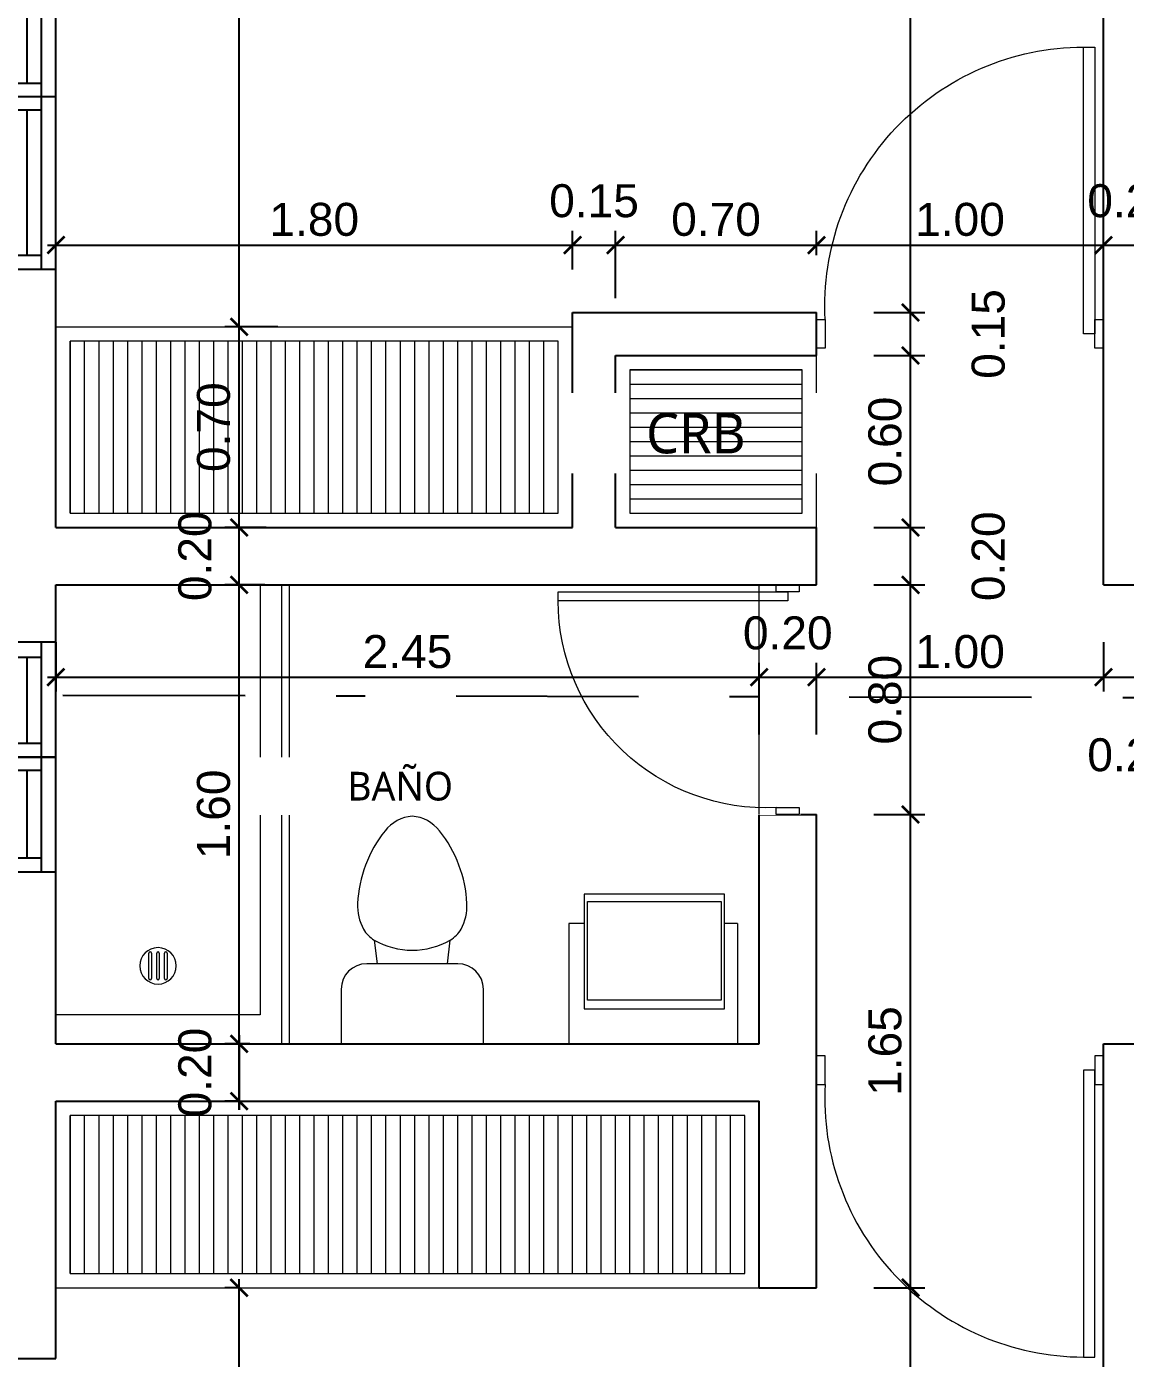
# Model space of a CAD drawing. Header units: feet. Extents: x -417 to 46, y -646 to -218.
# Drawn here: x -105.466 to -101.638, y -286.379 to -281.736 of the extents above; entities that cross this region are included whole.
import ezdxf

# ---------------------------------------------------------------- set-up
doc = ezdxf.new("R2010")
doc.units = ezdxf.units.FT
doc.header["$MEASUREMENT"] = 0
doc.linetypes.add('DASHDOT', pattern=[25.4, 12.7, -6.35, 0, -6.35])
for name, color, linetype, lineweight in [('A-WALL', 4, 'Continuous', 25), ('closet', 8, 'Continuous', 5), ('DIM-COTAS', 1, 'Continuous', 5), ('I-FURN', 2, 'Continuous', 0), ('P-SANR-FIXT', 2, 'Continuous', 9), ('puertas', 8, 'Continuous', 9), ('TXT', 2, 'Continuous', 9)]:
    doc.layers.add(name, color=color, linetype=linetype, lineweight=lineweight)
for name, color, linetype in [('DIM', 10, 'Continuous'), ('GRDUTIY', 5, 'Continuous'), ('PERT-VENT', 2, 'Continuous')]:
    doc.layers.add(name, color=color, linetype=linetype)
doc.styles.add('ads', font='trebuc.ttf', dxfattribs={"height": 0.14})
doc.styles.get("Standard").update_dxf_attribs({"font": 'arial.ttf', "height": 0.115})
doc.dimstyles.new('KEILY', dxfattribs={"dimtxt": 0.115, "dimasz": 0.06, "dimexe": 0.05, "dimexo": 0.2, "dimgap": 0.03, "dimtad": 1, "dimzin": 1, "dimdsep": 46, "dimtxsty": 'Standard', "dimblk": 'ARCHTICK', "dimcen": 2.5, "dimdle": 0.03, "dimclrd": 256, "dimclre": 256, "dimclrt": 7, "dimadec": 0, "dimazin": 0, "dimtfac": 1, "dimtmove": 2, "dimatfit": 3, "dimfxl": 0.2, "dimfxlon": 1, "dimtolj": 1, "dimtzin": 1, "dimarcsym": 0})

# ---------------------------------------------------------------- blocks, each defined once
blk = doc.blocks.new('A$C3D6C2CD6')
at = {"layer": 'P-SANR-FIXT'}
for p, q in [((0, 1.6), (0.7874, 1.6)), ((0, 0.1016), (0, 1.6)), ((0.7112, 1.6), (0.7112, 0.1016)), ((0.7874, 0), (0.7874, 1.6)), ((0.8128, 1.6), (0.8128, 0)), ((0.3239, 0.2274), (0.3239, 0.3166)), ((0.3327, 0.3166), (0.3327, 0.2274)), ((0.3512, 0.2274), (0.3512, 0.3166)), ((0.36, 0.3166), (0.36, 0.2274)), ((0.3785, 0.2274), (0.3785, 0.3166)), ((0.3873, 0.3166), (0.3873, 0.2274)), ((0.7112, 0.1016), (0, 0.1016)), ((0, 0), (0.7874, 0)), ((0.1238, 0), (0.7874, 0)), ((0.8128, 0), (0.7874, 0)), ((0.8128, 0), (0.7874, 0))]:
    blk.add_line(p, q, dxfattribs=at)
for centre, radius, start, end in [((0.3556, 0.272), 0.0635, 90, 270), ((0.3556, 0.272), 0.0635, 90, 270), ((0.3556, 0.272), 0.0635, 270, 90), ((0.3556, 0.272), 0.0635, 270, 90), ((0.3283, 0.3166), 0.00444, 360, 180), ((0.3556, 0.3166), 0.00444, 360, 180), ((0.3829, 0.3166), 0.00444, 360, 180), ((0.3283, 0.2274), 0.00444, 180, 360), ((0.3556, 0.2274), 0.00444, 180, 360), ((0.3829, 0.2274), 0.00444, 180, 360)]:
    blk.add_arc(centre, radius, start, end, dxfattribs=at)
blk = doc.blocks.new('bath_sink_6127 - bath_sink_6127-V2-Nivel 1')
at = {"layer": 'I-FURN'}
for p, q in [((0.2933, 0.2974), (-0.1268, 0.2974)), ((-0.1268, 0.2974), (-0.1268, -0.29)), ((0.2933, 0.2442), (0.2933, 0.2974)), ((0.3949, 0.2442), (-0.0052, 0.2442)), ((-0.0052, 0.2442), (-0.0052, -0.2448)), ((0.0254, -0.2336), (0.0254, 0.233)), ((0.0254, 0.233), (0.3695, 0.233)), ((0.3695, 0.233), (0.3695, -0.2336)), ((0.3949, -0.2448), (0.3949, 0.2442)), ((-0.0052, -0.2448), (0.3949, -0.2448)), ((0.3695, -0.2336), (0.0254, -0.2336)), ((0.2933, -0.29), (0.2933, -0.2448)), ((0.2933, -0.29), (-0.1268, -0.29))]:
    blk.add_line(p, q, dxfattribs=at)
blk = doc.blocks.new('Toilet_-_Tank_-_3D_4840 - 17_ High_ Seat Not Visible-536545-Nivel 1')
at = {"layer": 'P-SANR-FIXT'}
for p, q in [((0.2476, 0.4889), (-0.2476, 0.4889)), ((-0.2476, 0.4889), (-0.2476, 0.2984)), ((0.2476, 0.2984), (0.2476, 0.4889)), ((-0.1587, 0.2096), (-0.1228, 0.2096)), ((-0.1228, 0.2096), (-0.1323, 0.127)), ((-0.1228, 0.2096), (0.1228, 0.2096)), ((0.1323, 0.127), (0.1228, 0.2096)), ((0.1228, 0.2096), (0.1588, 0.2096))]:
    blk.add_line(p, q, dxfattribs=at)
for centre, radius, start, end in [((-0.1587, 0.2984), 0.0889, 180, 270), ((0.1588, 0.2984), 0.0889, 270, 360), ((0.0005, -0.104), 0.2664, 90.1019, 119.8981), ((-0.0005, -0.104), 0.2664, 60.1019, 89.8981), ((-0.0827, 0.0408), 0.0995, 119.8981, 151.0596), ((0.0827, 0.0408), 0.0995, 28.9404, 60.1019), ((-0.0233, 0.0079), 0.1674, 151.0596, 182.709), ((0.0233, 0.0079), 0.1674, 357.291, 28.9404), ((0.2505, 0.0209), 0.4415, 182.709, 218.5058), ((-0.2505, 0.0209), 0.4415, 321.4942, 357.291), ((0.0113, -0.1694), 0.1359, 218.5058, 265.219), ((-0.0113, -0.1694), 0.1359, 274.781, 321.4942)]:
    blk.add_arc(centre, radius, start, end, dxfattribs=at)
blk = doc.blocks.new('A$C4D292AF4')
at = {"layer": 'puertas'}
for points in [[(0.03, 0.05), (0.07, 0.05), (0.07, 1.05), (0.03, 1.05)], [(0, 0), (0.03, 0), (0.03, 0.1), (0, 0.1)], [(0.97, 0), (1, 0), (1, 0.1), (0.97, 0.1)]]:
    blk.add_lwpolyline(points, close=True, dxfattribs=at)
blk.add_arc((0.0677, 0.1465), 0.9035, 357.0481, 89.8556, dxfattribs=at)
blk = doc.blocks.new('A$C72735B25')
at = {"layer": 'PERT-VENT', "extrusion": (-1.27878e-17, -1.31713e-15, -1)}
for p, q in [((0, 0), (0, 1.2032)), ((0.05, 0), (0.05, 1.2032)), ((0.15, 0), (0.15, 1.2032)), ((0.2, 0), (0.2, 1.2032)), ((0.1, 0.6483), (0.1, 1.1494)), ((0.15, 0.6483), (0.05, 0.6483)), ((0.2, 0.6016), (0, 0.6016)), ((0.15, 0.5549), (0.05, 0.5549)), ((0.1, 0.0499), (0.1, 0.5549)), ((0.05, 0.0499), (0.15, 0.0499))]:
    blk.add_line(p, q, dxfattribs=at)
at = {"layer": 'PERT-VENT', "extrusion": (-1.27878e-17, 1.31713e-15, -1)}
blk.add_line((0.05, 1.1533), (0.15, 1.1533), dxfattribs=at)
blk = doc.blocks.new('_ArchTick')
at = {"layer": 'DIM-COTAS', "color": 0, "const_width": 0.15}
blk.add_lwpolyline([(-0.5, -0.5), (0.5, 0.5)], dxfattribs=at)
blk = doc.blocks.new('*D279')
at = {"layer": 'Defpoints', "color": 0, "transparency": 16777216}
for p in [(-103.5643, -282.4972), (-105.3643, -282.7821), (-103.5643, -282.7821)]:
    blk.add_point(p, dxfattribs=at)
at = {"layer": 'DIM', "lineweight": -2, "transparency": 16777216}
for p, q in [((-105.3643, -282.5821), (-105.3643, -282.4472)), ((-103.5643, -282.5821), (-103.5643, -282.4472)), ((-105.3943, -282.4972), (-103.5343, -282.4972))]:
    blk.add_line(p, q, dxfattribs=at)
at = {"layer": 'DIM', "lineweight": -2, "transparency": 16777216, "xscale": 0.06, "yscale": 0.06, "zscale": 0.06, "rotation": 180}
blk.add_blockref('_ArchTick', (-105.3643, -282.4972), dxfattribs=at)
at = {"layer": 'DIM', "lineweight": -2, "transparency": 16777216, "xscale": 0.06, "yscale": 0.06, "zscale": 0.06}
blk.add_blockref('_ArchTick', (-103.5643, -282.4972), dxfattribs=at)
at = {"layer": 'DIM', "color": 7, "transparency": 16777216, "insert": (-104.4643, -282.4084), "char_height": 0.115, "attachment_point": 5}
blk.add_mtext('\\A1;1.80', dxfattribs=at)
blk = doc.blocks.new('*D280')
at = {"layer": 'Defpoints', "color": 0, "transparency": 16777216}
for p in [(-103.4143, -282.4972), (-103.5643, -282.7821), (-103.4143, -282.8821)]:
    blk.add_point(p, dxfattribs=at)
at = {"layer": 'DIM', "lineweight": -2, "transparency": 16777216}
for p, q in [((-103.5643, -282.5821), (-103.5643, -282.4472)), ((-103.4143, -282.6821), (-103.4143, -282.4472)), ((-103.5943, -282.4972), (-103.3843, -282.4972))]:
    blk.add_line(p, q, dxfattribs=at)
at = {"layer": 'DIM', "lineweight": -2, "transparency": 16777216, "xscale": 0.06, "yscale": 0.06, "zscale": 0.06, "rotation": 180}
blk.add_blockref('_ArchTick', (-103.5643, -282.4972), dxfattribs=at)
at = {"layer": 'DIM', "lineweight": -2, "transparency": 16777216, "xscale": 0.06, "yscale": 0.06, "zscale": 0.06}
blk.add_blockref('_ArchTick', (-103.4143, -282.4972), dxfattribs=at)
at = {"layer": 'DIM', "color": 7, "transparency": 16777216, "insert": (-103.4893, -282.3434), "char_height": 0.115, "attachment_point": 5}
blk.add_mtext('\\A1;0.15', dxfattribs=at)
blk = doc.blocks.new('*D281')
at = {"layer": 'Defpoints', "color": 0, "transparency": 16777216}
for p in [(-102.7143, -282.4972), (-102.7143, -282.7321), (-103.4143, -282.8821)]:
    blk.add_point(p, dxfattribs=at)
at = {"layer": 'DIM', "lineweight": -2, "transparency": 16777216}
for p, q in [((-103.4143, -282.6821), (-103.4143, -282.4472)), ((-102.7143, -282.5321), (-102.7143, -282.4472)), ((-103.4443, -282.4972), (-102.6843, -282.4972))]:
    blk.add_line(p, q, dxfattribs=at)
at = {"layer": 'DIM', "lineweight": -2, "transparency": 16777216, "xscale": 0.06, "yscale": 0.06, "zscale": 0.06, "rotation": 180}
blk.add_blockref('_ArchTick', (-103.4143, -282.4972), dxfattribs=at)
at = {"layer": 'DIM', "lineweight": -2, "transparency": 16777216, "xscale": 0.06, "yscale": 0.06, "zscale": 0.06}
blk.add_blockref('_ArchTick', (-102.7143, -282.4972), dxfattribs=at)
at = {"layer": 'DIM', "color": 7, "transparency": 16777216, "insert": (-103.0643, -282.4084), "char_height": 0.115, "attachment_point": 5}
blk.add_mtext('\\A1;0.70', dxfattribs=at)
blk = doc.blocks.new('*D282')
at = {"layer": 'Defpoints', "color": 0, "transparency": 16777216}
for p in [(-101.7143, -282.4972), (-101.7143, -282.6492), (-102.7143, -282.7321)]:
    blk.add_point(p, dxfattribs=at)
at = {"layer": 'DIM', "lineweight": -2, "transparency": 16777216}
for p, q in [((-102.7143, -282.5321), (-102.7143, -282.4472)), ((-101.7143, -282.4972), (-101.7143, -282.4472)), ((-102.7443, -282.4972), (-101.6843, -282.4972))]:
    blk.add_line(p, q, dxfattribs=at)
at = {"layer": 'DIM', "lineweight": -2, "transparency": 16777216, "xscale": 0.06, "yscale": 0.06, "zscale": 0.06, "rotation": 180}
blk.add_blockref('_ArchTick', (-102.7143, -282.4972), dxfattribs=at)
at = {"layer": 'DIM', "lineweight": -2, "transparency": 16777216, "xscale": 0.06, "yscale": 0.06, "zscale": 0.06}
blk.add_blockref('_ArchTick', (-101.7143, -282.4972), dxfattribs=at)
at = {"layer": 'DIM', "color": 7, "transparency": 16777216, "insert": (-102.2143, -282.4084), "char_height": 0.115, "attachment_point": 5}
blk.add_mtext('\\A1;1.00', dxfattribs=at)
blk = doc.blocks.new('*D283')
at = {"layer": 'Defpoints', "color": 0, "transparency": 16777216}
for p in [(-101.5143, -282.4972), (-101.7143, -282.6492), (-101.5143, -282.6492)]:
    blk.add_point(p, dxfattribs=at)
at = {"layer": 'DIM', "lineweight": -2, "transparency": 16777216}
for p, q in [((-101.7143, -282.4972), (-101.7143, -282.4472)), ((-101.5143, -282.4972), (-101.5143, -282.4472)), ((-101.7443, -282.4972), (-101.4843, -282.4972))]:
    blk.add_line(p, q, dxfattribs=at)
at = {"layer": 'DIM', "lineweight": -2, "transparency": 16777216, "xscale": 0.06, "yscale": 0.06, "zscale": 0.06, "rotation": 180}
blk.add_blockref('_ArchTick', (-101.7143, -282.4972), dxfattribs=at)
at = {"layer": 'DIM', "lineweight": -2, "transparency": 16777216, "xscale": 0.06, "yscale": 0.06, "zscale": 0.06}
blk.add_blockref('_ArchTick', (-101.5143, -282.4972), dxfattribs=at)
at = {"layer": 'DIM', "color": 7, "transparency": 16777216, "insert": (-101.6143, -282.3434), "char_height": 0.115, "attachment_point": 5}
blk.add_mtext('\\A1;0.20', dxfattribs=at)
blk = doc.blocks.new('*D314')
at = {"layer": 'Defpoints', "color": 0, "transparency": 16777216}
for p in [(-105.3643, -283.6821), (-102.9143, -284.0038), (-102.9143, -284.4821)]:
    blk.add_point(p, dxfattribs=at)
at = {"layer": 'DIM', "lineweight": -2, "transparency": 16777216}
for p, q in [((-105.3643, -283.8821), (-105.3643, -284.0538)), ((-102.9143, -284.2038), (-102.9143, -283.9538)), ((-105.3943, -284.0038), (-102.8843, -284.0038))]:
    blk.add_line(p, q, dxfattribs=at)
at = {"layer": 'DIM', "lineweight": -2, "transparency": 16777216, "xscale": 0.06, "yscale": 0.06, "zscale": 0.06, "rotation": 180}
blk.add_blockref('_ArchTick', (-105.3643, -284.0038), dxfattribs=at)
at = {"layer": 'DIM', "lineweight": -2, "transparency": 16777216, "xscale": 0.06, "yscale": 0.06, "zscale": 0.06}
blk.add_blockref('_ArchTick', (-102.9143, -284.0038), dxfattribs=at)
at = {"layer": 'DIM', "color": 7, "transparency": 16777216, "insert": (-104.1393, -283.9151), "char_height": 0.115, "attachment_point": 5}
blk.add_mtext('\\A1;2.45', dxfattribs=at)
blk = doc.blocks.new('*D315')
at = {"layer": 'Defpoints', "color": 0, "transparency": 16777216}
for p in [(-102.7143, -284.0038), (-102.9143, -284.4821), (-102.7143, -284.5906)]:
    blk.add_point(p, dxfattribs=at)
at = {"layer": 'DIM', "lineweight": -2, "transparency": 16777216}
for p, q in [((-102.9143, -284.2038), (-102.9143, -283.9538)), ((-102.7143, -284.2038), (-102.7143, -283.9538)), ((-102.9443, -284.0038), (-102.6843, -284.0038))]:
    blk.add_line(p, q, dxfattribs=at)
at = {"layer": 'DIM', "lineweight": -2, "transparency": 16777216, "xscale": 0.06, "yscale": 0.06, "zscale": 0.06, "rotation": 180}
blk.add_blockref('_ArchTick', (-102.9143, -284.0038), dxfattribs=at)
at = {"layer": 'DIM', "lineweight": -2, "transparency": 16777216, "xscale": 0.06, "yscale": 0.06, "zscale": 0.06}
blk.add_blockref('_ArchTick', (-102.7143, -284.0038), dxfattribs=at)
at = {"layer": 'DIM', "color": 7, "transparency": 16777216, "insert": (-102.8143, -283.8501), "char_height": 0.115, "attachment_point": 5}
blk.add_mtext('\\A1;0.20', dxfattribs=at)
blk = doc.blocks.new('*D316')
at = {"layer": 'Defpoints', "color": 0, "transparency": 16777216}
for p in [(-101.7143, -283.6821), (-101.7143, -284.0038), (-102.7143, -284.5906)]:
    blk.add_point(p, dxfattribs=at)
at = {"layer": 'DIM', "lineweight": -2, "transparency": 16777216}
for p, q in [((-101.7143, -283.8821), (-101.7143, -284.0538)), ((-102.7143, -284.2038), (-102.7143, -283.9538)), ((-102.7443, -284.0038), (-101.6843, -284.0038))]:
    blk.add_line(p, q, dxfattribs=at)
at = {"layer": 'DIM', "lineweight": -2, "transparency": 16777216, "xscale": 0.06, "yscale": 0.06, "zscale": 0.06, "rotation": 180}
blk.add_blockref('_ArchTick', (-102.7143, -284.0038), dxfattribs=at)
at = {"layer": 'DIM', "lineweight": -2, "transparency": 16777216, "xscale": 0.06, "yscale": 0.06, "zscale": 0.06}
blk.add_blockref('_ArchTick', (-101.7143, -284.0038), dxfattribs=at)
at = {"layer": 'DIM', "color": 7, "transparency": 16777216, "insert": (-102.2143, -283.9151), "char_height": 0.115, "attachment_point": 5}
blk.add_mtext('\\A1;1.00', dxfattribs=at)
blk = doc.blocks.new('*D317')
at = {"layer": 'Defpoints', "color": 0, "transparency": 16777216}
for p in [(-101.7143, -283.6821), (-101.5143, -283.6821), (-101.5143, -284.0038)]:
    blk.add_point(p, dxfattribs=at)
at = {"layer": 'DIM', "lineweight": -2, "transparency": 16777216}
for p, q in [((-101.7143, -283.8821), (-101.7143, -284.0538)), ((-101.5143, -283.8821), (-101.5143, -284.0538)), ((-101.7443, -284.0038), (-101.4843, -284.0038))]:
    blk.add_line(p, q, dxfattribs=at)
at = {"layer": 'DIM', "lineweight": -2, "transparency": 16777216, "xscale": 0.06, "yscale": 0.06, "zscale": 0.06, "rotation": 180}
blk.add_blockref('_ArchTick', (-101.7143, -284.0038), dxfattribs=at)
at = {"layer": 'DIM', "lineweight": -2, "transparency": 16777216, "xscale": 0.06, "yscale": 0.06, "zscale": 0.06}
blk.add_blockref('_ArchTick', (-101.5143, -284.0038), dxfattribs=at)
at = {"layer": 'DIM', "color": 7, "transparency": 16777216, "insert": (-101.6143, -284.275), "char_height": 0.115, "attachment_point": 5}
blk.add_mtext('\\A1;0.20', dxfattribs=at)
blk = doc.blocks.new('*D369')
at = {"layer": 'Defpoints', "color": 0, "transparency": 16777216}
for p in [(-104.726, -286.1321), (-104.5875, -286.1321), (-104.5875, -290.2821)]:
    blk.add_point(p, dxfattribs=at)
at = {"layer": 'DIM', "lineweight": -2, "transparency": 16777216}
for p, q in [((-104.726, -286.1321), (-104.776, -286.1321)), ((-104.726, -290.3121), (-104.726, -286.1021)), ((-104.726, -290.2821), (-104.776, -290.2821))]:
    blk.add_line(p, q, dxfattribs=at)
at = {"layer": 'DIM', "lineweight": -2, "transparency": 16777216, "xscale": 0.06, "yscale": 0.06, "zscale": 0.06}
for p, rotation in [((-104.726, -286.1321), 90), ((-104.726, -290.2821), 270)]:
    blk.add_blockref('_ArchTick', p, dxfattribs=dict(at, rotation=rotation))
at = {"layer": 'DIM', "color": 7, "transparency": 16777216, "insert": (-104.8147, -288.2071), "char_height": 0.115, "attachment_point": 5, "rotation": 90}
blk.add_mtext('\\A1;4.15', dxfattribs=at)
blk = doc.blocks.new('*D370')
at = {"layer": 'Defpoints', "color": 0, "transparency": 16777216}
for p in [(-104.5875, -285.2821), (-104.726, -285.4821), (-104.5909, -285.4821)]:
    blk.add_point(p, dxfattribs=at)
at = {"layer": 'DIM', "lineweight": -2, "transparency": 16777216}
for p, q in [((-104.726, -285.2821), (-104.776, -285.2821)), ((-104.726, -285.2521), (-104.726, -285.5121)), ((-104.726, -285.4821), (-104.776, -285.4821))]:
    blk.add_line(p, q, dxfattribs=at)
at = {"layer": 'DIM', "lineweight": -2, "transparency": 16777216, "xscale": 0.06, "yscale": 0.06, "zscale": 0.06}
for p, rotation in [((-104.726, -285.2821), 90), ((-104.726, -285.4821), 270)]:
    blk.add_blockref('_ArchTick', p, dxfattribs=dict(at, rotation=rotation))
at = {"layer": 'DIM', "color": 7, "transparency": 16777216, "insert": (-104.8797, -285.3821), "char_height": 0.115, "attachment_point": 5, "rotation": 90}
blk.add_mtext('\\A1;0.20', dxfattribs=at)
blk = doc.blocks.new('*D371')
at = {"layer": 'Defpoints', "color": 0, "transparency": 16777216}
for p in [(-104.726, -285.2821), (-104.4891, -285.2821), (-104.5909, -285.4821)]:
    blk.add_point(p, dxfattribs=at)
at = {"layer": 'DIM', "lineweight": -2, "transparency": 16777216}
for p, q in [((-104.6891, -285.2821), (-104.776, -285.2821)), ((-104.726, -285.5121), (-104.726, -285.2521)), ((-104.726, -285.4821), (-104.776, -285.4821))]:
    blk.add_line(p, q, dxfattribs=at)
at = {"layer": 'DIM', "lineweight": -2, "transparency": 16777216, "xscale": 0.06, "yscale": 0.06, "zscale": 0.06}
for p, rotation in [((-104.726, -285.2821), 90), ((-104.726, -285.4821), 270)]:
    blk.add_blockref('_ArchTick', p, dxfattribs=dict(at, rotation=rotation))
at = {"layer": 'DIM', "color": 7, "transparency": 16777216, "insert": (-104.8797, -285.3821), "char_height": 0.115, "attachment_point": 5, "rotation": 90}
blk.add_mtext('\\A1;0.20', dxfattribs=at)
blk = doc.blocks.new('*D372')
at = {"layer": 'Defpoints', "color": 0, "transparency": 16777216}
for p in [(-104.726, -283.6821), (-104.4361, -283.6821), (-104.4891, -285.2821)]:
    blk.add_point(p, dxfattribs=at)
at = {"layer": 'DIM', "lineweight": -2, "transparency": 16777216}
for p, q in [((-104.726, -285.3121), (-104.726, -283.6521)), ((-104.6361, -283.6821), (-104.776, -283.6821)), ((-104.6891, -285.2821), (-104.776, -285.2821))]:
    blk.add_line(p, q, dxfattribs=at)
at = {"layer": 'DIM', "lineweight": -2, "transparency": 16777216, "xscale": 0.06, "yscale": 0.06, "zscale": 0.06}
for p, rotation in [((-104.726, -283.6821), 90), ((-104.726, -285.2821), 270)]:
    blk.add_blockref('_ArchTick', p, dxfattribs=dict(at, rotation=rotation))
at = {"layer": 'DIM', "color": 7, "transparency": 16777216, "insert": (-104.8147, -284.4821), "char_height": 0.115, "attachment_point": 5, "rotation": 90}
blk.add_mtext('\\A1;1.60', dxfattribs=at)
blk = doc.blocks.new('*D373')
at = {"layer": 'Defpoints', "color": 0, "transparency": 16777216}
for p in [(-104.726, -283.4821), (-104.432, -283.4821), (-104.4361, -283.6821)]:
    blk.add_point(p, dxfattribs=at)
at = {"layer": 'DIM', "lineweight": -2, "transparency": 16777216}
for p, q in [((-104.632, -283.4821), (-104.776, -283.4821)), ((-104.726, -283.7121), (-104.726, -283.4521)), ((-104.6361, -283.6821), (-104.776, -283.6821))]:
    blk.add_line(p, q, dxfattribs=at)
at = {"layer": 'DIM', "lineweight": -2, "transparency": 16777216, "xscale": 0.06, "yscale": 0.06, "zscale": 0.06}
for p, rotation in [((-104.726, -283.4821), 90), ((-104.726, -283.6821), 270)]:
    blk.add_blockref('_ArchTick', p, dxfattribs=dict(at, rotation=rotation))
at = {"layer": 'DIM', "color": 7, "transparency": 16777216, "insert": (-104.8797, -283.5821), "char_height": 0.115, "attachment_point": 5, "rotation": 90}
blk.add_mtext('\\A1;0.20', dxfattribs=at)
blk = doc.blocks.new('*D374')
at = {"layer": 'Defpoints', "color": 0, "transparency": 16777216}
for p in [(-104.726, -282.7821), (-104.3913, -282.7821), (-104.432, -283.4821)]:
    blk.add_point(p, dxfattribs=at)
at = {"layer": 'DIM', "lineweight": -2, "transparency": 16777216}
for p, q in [((-104.5913, -282.7821), (-104.776, -282.7821)), ((-104.726, -283.5121), (-104.726, -282.7521)), ((-104.632, -283.4821), (-104.776, -283.4821))]:
    blk.add_line(p, q, dxfattribs=at)
at = {"layer": 'DIM', "lineweight": -2, "transparency": 16777216, "xscale": 0.06, "yscale": 0.06, "zscale": 0.06}
for p, rotation in [((-104.726, -282.7821), 90), ((-104.726, -283.4821), 270)]:
    blk.add_blockref('_ArchTick', p, dxfattribs=dict(at, rotation=rotation))
at = {"layer": 'DIM', "color": 7, "transparency": 16777216, "insert": (-104.8147, -283.1321), "char_height": 0.115, "attachment_point": 5, "rotation": 90}
blk.add_mtext('\\A1;0.70', dxfattribs=at)
blk = doc.blocks.new('*D375')
at = {"layer": 'Defpoints', "color": 0, "transparency": 16777216}
for p in [(-104.726, -279.5321), (-104.2409, -279.5321), (-104.3913, -282.7821)]:
    blk.add_point(p, dxfattribs=at)
at = {"layer": 'DIM', "lineweight": -2, "transparency": 16777216}
for p, q in [((-104.526, -279.5321), (-104.776, -279.5321)), ((-104.726, -282.8121), (-104.726, -279.5021)), ((-104.5913, -282.7821), (-104.776, -282.7821))]:
    blk.add_line(p, q, dxfattribs=at)
at = {"layer": 'DIM', "lineweight": -2, "transparency": 16777216, "xscale": 0.06, "yscale": 0.06, "zscale": 0.06}
for p, rotation in [((-104.726, -279.5321), 90), ((-104.726, -282.7821), 270)]:
    blk.add_blockref('_ArchTick', p, dxfattribs=dict(at, rotation=rotation))
at = {"layer": 'DIM', "color": 7, "transparency": 16777216, "insert": (-104.8147, -281.1571), "char_height": 0.115, "attachment_point": 5, "rotation": 90}
blk.add_mtext('\\A1;3.25', dxfattribs=at)
blk = doc.blocks.new('*D377')
at = {"layer": 'Defpoints', "color": 0, "transparency": 16777216}
for p in [(-102.7143, -286.1321), (-102.3866, -286.1321), (-102.7159, -290.2821)]:
    blk.add_point(p, dxfattribs=at)
at = {"layer": 'DIM', "lineweight": -2, "transparency": 16777216}
for p, q in [((-102.5143, -286.1321), (-102.3366, -286.1321)), ((-102.3866, -290.3121), (-102.3866, -286.1021)), ((-102.5159, -290.2821), (-102.3366, -290.2821))]:
    blk.add_line(p, q, dxfattribs=at)
at = {"layer": 'DIM', "lineweight": -2, "transparency": 16777216, "xscale": 0.06, "yscale": 0.06, "zscale": 0.06}
for p, rotation in [((-102.3866, -286.1321), 90), ((-102.3866, -290.2821), 270)]:
    blk.add_blockref('_ArchTick', p, dxfattribs=dict(at, rotation=rotation))
at = {"layer": 'DIM', "color": 7, "transparency": 16777216, "insert": (-102.4753, -288.2071), "char_height": 0.115, "attachment_point": 5, "rotation": 90}
blk.add_mtext('\\A1;4.15', dxfattribs=at)
blk = doc.blocks.new('*D378')
at = {"layer": 'Defpoints', "color": 0, "transparency": 16777216}
for p in [(-102.7143, -284.4821), (-102.3866, -284.4821), (-102.7143, -286.1321)]:
    blk.add_point(p, dxfattribs=at)
at = {"layer": 'DIM', "lineweight": -2, "transparency": 16777216}
for p, q in [((-102.3866, -286.1621), (-102.3866, -284.4521)), ((-102.5143, -284.4821), (-102.3366, -284.4821)), ((-102.5143, -286.1321), (-102.3366, -286.1321))]:
    blk.add_line(p, q, dxfattribs=at)
at = {"layer": 'DIM', "lineweight": -2, "transparency": 16777216, "xscale": 0.06, "yscale": 0.06, "zscale": 0.06}
for p, rotation in [((-102.3866, -284.4821), 90), ((-102.3866, -286.1321), 270)]:
    blk.add_blockref('_ArchTick', p, dxfattribs=dict(at, rotation=rotation))
at = {"layer": 'DIM', "color": 7, "transparency": 16777216, "insert": (-102.4753, -285.3071), "char_height": 0.115, "attachment_point": 5, "rotation": 90}
blk.add_mtext('\\A1;1.65', dxfattribs=at)
blk = doc.blocks.new('*D379')
at = {"layer": 'Defpoints', "color": 0, "transparency": 16777216}
for p in [(-102.7143, -283.6821), (-102.3866, -283.6821), (-102.7143, -284.4821)]:
    blk.add_point(p, dxfattribs=at)
at = {"layer": 'DIM', "lineweight": -2, "transparency": 16777216}
for p, q in [((-102.3866, -284.5121), (-102.3866, -283.6521)), ((-102.5143, -283.6821), (-102.3366, -283.6821)), ((-102.5143, -284.4821), (-102.3366, -284.4821))]:
    blk.add_line(p, q, dxfattribs=at)
at = {"layer": 'DIM', "lineweight": -2, "transparency": 16777216, "xscale": 0.06, "yscale": 0.06, "zscale": 0.06}
for p, rotation in [((-102.3866, -283.6821), 90), ((-102.3866, -284.4821), 270)]:
    blk.add_blockref('_ArchTick', p, dxfattribs=dict(at, rotation=rotation))
at = {"layer": 'DIM', "color": 7, "transparency": 16777216, "insert": (-102.4753, -284.0821), "char_height": 0.115, "attachment_point": 5, "rotation": 90}
blk.add_mtext('\\A1;0.80', dxfattribs=at)
blk = doc.blocks.new('*D380')
at = {"layer": 'Defpoints', "color": 0, "transparency": 16777216}
for p in [(-102.7143, -283.4821), (-102.3866, -283.4821), (-102.7143, -283.6821)]:
    blk.add_point(p, dxfattribs=at)
at = {"layer": 'DIM', "lineweight": -2, "transparency": 16777216}
for p, q in [((-102.5143, -283.4821), (-102.3366, -283.4821)), ((-102.3866, -283.7121), (-102.3866, -283.4521)), ((-102.5143, -283.6821), (-102.3366, -283.6821))]:
    blk.add_line(p, q, dxfattribs=at)
at = {"layer": 'DIM', "lineweight": -2, "transparency": 16777216, "xscale": 0.06, "yscale": 0.06, "zscale": 0.06}
for p, rotation in [((-102.3866, -283.4821), 90), ((-102.3866, -283.6821), 270)]:
    blk.add_blockref('_ArchTick', p, dxfattribs=dict(at, rotation=rotation))
at = {"layer": 'DIM', "color": 7, "transparency": 16777216, "insert": (-102.1154, -283.5821), "char_height": 0.115, "attachment_point": 5, "rotation": 90}
blk.add_mtext('\\A1;0.20', dxfattribs=at)
blk = doc.blocks.new('*D381')
at = {"layer": 'Defpoints', "color": 0, "transparency": 16777216}
for p in [(-102.7143, -282.7321), (-102.3866, -282.7321), (-102.7143, -282.8821)]:
    blk.add_point(p, dxfattribs=at)
at = {"layer": 'DIM', "lineweight": -2, "transparency": 16777216}
for p, q in [((-102.5143, -282.7321), (-102.3366, -282.7321)), ((-102.3866, -282.9121), (-102.3866, -282.7021)), ((-102.5143, -282.8821), (-102.3366, -282.8821))]:
    blk.add_line(p, q, dxfattribs=at)
at = {"layer": 'DIM', "lineweight": -2, "transparency": 16777216, "xscale": 0.06, "yscale": 0.06, "zscale": 0.06}
for p, rotation in [((-102.3866, -282.7321), 90), ((-102.3866, -282.8821), 270)]:
    blk.add_blockref('_ArchTick', p, dxfattribs=dict(at, rotation=rotation))
at = {"layer": 'DIM', "color": 7, "transparency": 16777216, "insert": (-102.1154, -282.8071), "char_height": 0.115, "attachment_point": 5, "rotation": 90}
blk.add_mtext('\\A1;0.15', dxfattribs=at)
blk = doc.blocks.new('*D382')
at = {"layer": 'Defpoints', "color": 0, "transparency": 16777216}
for p in [(-102.3866, -279.5321), (-101.9143, -279.5321), (-102.7143, -282.7321)]:
    blk.add_point(p, dxfattribs=at)
at = {"layer": 'DIM', "lineweight": -2, "transparency": 16777216}
for p, q in [((-102.1866, -279.5321), (-102.4366, -279.5321)), ((-102.3866, -282.7621), (-102.3866, -279.5021)), ((-102.5143, -282.7321), (-102.3366, -282.7321))]:
    blk.add_line(p, q, dxfattribs=at)
at = {"layer": 'DIM', "lineweight": -2, "transparency": 16777216, "xscale": 0.06, "yscale": 0.06, "zscale": 0.06}
for p, rotation in [((-102.3866, -279.5321), 90), ((-102.3866, -282.7321), 270)]:
    blk.add_blockref('_ArchTick', p, dxfattribs=dict(at, rotation=rotation))
at = {"layer": 'DIM', "color": 7, "transparency": 16777216, "insert": (-102.4753, -281.1321), "char_height": 0.115, "attachment_point": 5, "rotation": 90}
blk.add_mtext('\\A1;3.20', dxfattribs=at)
blk = doc.blocks.new('*D383')
at = {"layer": 'Defpoints', "color": 0, "transparency": 16777216}
for p in [(-102.7143, -282.8821), (-102.3866, -282.8821), (-102.7143, -283.4821)]:
    blk.add_point(p, dxfattribs=at)
at = {"layer": 'DIM', "lineweight": -2, "transparency": 16777216}
for p, q in [((-102.5143, -282.8821), (-102.3366, -282.8821)), ((-102.3866, -283.5121), (-102.3866, -282.8521)), ((-102.5143, -283.4821), (-102.3366, -283.4821))]:
    blk.add_line(p, q, dxfattribs=at)
at = {"layer": 'DIM', "lineweight": -2, "transparency": 16777216, "xscale": 0.06, "yscale": 0.06, "zscale": 0.06}
for p, rotation in [((-102.3866, -282.8821), 90), ((-102.3866, -283.4821), 270)]:
    blk.add_blockref('_ArchTick', p, dxfattribs=dict(at, rotation=rotation))
at = {"layer": 'DIM', "color": 7, "transparency": 16777216, "insert": (-102.4753, -283.1821), "char_height": 0.115, "attachment_point": 5, "rotation": 90}
blk.add_mtext('\\A1;0.60', dxfattribs=at)
blk = doc.blocks.new('A$C559373E3')
at = {"layer": 'PERT-VENT', "extrusion": (-1.27878e-17, -1.31713e-15, -1)}
for p, q in [((0, 0), (0, 0.8)), ((0.05, 0), (0.05, 0.8)), ((0.15, 0), (0.15, 0.8)), ((0.2, 0), (0.2, 0.8)), ((0.1, 0.4483), (0.1, 0.7462)), ((0.15, 0.4483), (0.05, 0.4483)), ((0.2, 0.4016), (0, 0.4016)), ((0.15, 0.3549), (0.05, 0.3549)), ((0.1, 0.0499), (0.1, 0.3549)), ((0.05, 0.0499), (0.15, 0.0499))]:
    blk.add_line(p, q, dxfattribs=at)
at = {"layer": 'PERT-VENT', "extrusion": (-1.27878e-17, 1.31713e-15, -1)}
blk.add_line((0.05, 0.7501), (0.15, 0.7501), dxfattribs=at)

msp = doc.modelspace()

# ---------------------------------------------------------------- hatches: boundary and pattern name
at = {"layer": 'closet'}
h = msp.add_hatch(dxfattribs=at)
h.set_pattern_fill('ANSI31', color=256, scale=0.4, angle=45, style=0)
h.set_pattern_definition([(90, (-105.31431, -286.082076), (-0.05, 7e-18), [])])
h.paths.add_polyline_path([(-105.3143, -286.0821), (-102.9643, -286.0821), (-102.9643, -285.5321), (-105.3143, -285.5321)])

# ---------------------------------------------------------------- linework, layer by layer
at = {"layer": 'A-WALL'}
for p, q in [((-101.7143, -283.6821), (-101.7143, -279.5321)), ((-105.3643, -283.4821), (-105.3643, -282.5821)), ((-103.5643, -283.4821), (-103.5643, -282.7321)), ((-103.5643, -282.7321), (-102.7143, -282.7321)), ((-102.7143, -282.8821), (-102.7143, -282.7321)), ((-103.4143, -283.4821), (-103.4143, -282.8821)), ((-103.4143, -282.8821), (-102.7143, -282.8821)), ((-105.3643, -283.4821), (-103.5643, -283.4821)), ((-103.4143, -283.4821), (-102.7143, -283.4821)), ((-102.7143, -283.6821), (-102.7143, -283.4821)), ((-105.3643, -283.8805), (-105.3643, -283.6821)), ((-105.3643, -283.6821), (-102.7143, -283.6821)), ((-101.7143, -283.6821), (-101.5143, -283.6821)), ((-102.9143, -285.2821), (-102.9143, -284.4821)), ((-102.9143, -284.4821), (-102.7143, -284.4821)), ((-102.7143, -286.1321), (-102.7143, -284.4821)), ((-105.3643, -285.2821), (-105.3643, -284.6837)), ((-105.3643, -285.2821), (-102.9143, -285.2821)), ((-101.7143, -290.2821), (-101.7143, -285.2821)), ((-101.7143, -285.2821), (-101.5143, -285.2821)), ((-105.3643, -286.3785), (-105.3643, -285.4821)), ((-105.3643, -285.4821), (-102.9143, -285.4821)), ((-102.9143, -286.1321), (-102.9143, -285.4821)), ((-102.9143, -286.1321), (-102.7143, -286.1321))]:
    msp.add_line(p, q, dxfattribs=at)
at = {"layer": 'A-WALL', "extrusion": (-1.27878e-17, -1.31713e-15, -1)}
for p, q in [((-105.3643, -282.5821), (-105.5643, -282.5821)), ((-105.5643, -283.8805), (-105.3643, -283.8805)), ((-105.3643, -284.6837), (-105.5643, -284.6837)), ((-105.7643, -286.3785), (-105.3643, -286.3785))]:
    msp.add_line(p, q, dxfattribs=at)
at = {"layer": 'closet'}
for p, q in [((-105.3643, -282.7821), (-103.5643, -282.7821)), ((-102.7143, -283.4821), (-102.7143, -282.8821)), ((-105.3643, -286.1321), (-102.9143, -286.1321))]:
    msp.add_line(p, q, dxfattribs=at)
msp.add_lwpolyline([(-105.3143, -286.0821), (-102.9643, -286.0821), (-102.9643, -285.5321), (-105.3143, -285.5321)], close=True, dxfattribs=at)
at = {"layer": 'GRDUTIY', "color": 8, "linetype": 'DASHDOT', "ltscale": 0.05}
msp.add_line((-108.0799, -284.0606), (-85.7755, -284.1076), dxfattribs=at)

# ---------------------------------------------------------------- block references
for name, p in [('A$C72735B25', (-105.5643, -282.5821)), ('A$C3D6C2CD6', (-105.3643, -285.2821))]:
    msp.add_blockref(name, p)
at = {"layer": 'I-FURN', "rotation": 90}
msp.add_blockref('bath_sink_6127 - bath_sink_6127-V2-Nivel 1', (-103.2797, -285.1553), dxfattribs=at)
at = {"layer": 'puertas', "extrusion": (-6.28888e-16, -1.94037e-15, -1), "xscale": 1.000288939019299, "yscale": 1.000288939019299, "zscale": 1.000288939019299}
msp.add_blockref('A$C4D292AF4', (101.714, -282.8571), dxfattribs=at)
at = {"layer": 'puertas', "extrusion": (-6.28888e-16, 1.94037e-15, -1), "xscale": -1.000288939019299, "yscale": 1.000288939019299, "zscale": 1.000288939019297, "rotation": 180}
msp.add_blockref('A$C4D292AF4', (101.7143, -285.3237), dxfattribs=at)

# ---------------------------------------------------------------- dimensions: what is measured, and where the dimension line sits
at = {"layer": 'DIM'}
for base, p1, p2, picture, middle in [((-104.726, -279.5321), (-104.3913, -282.7821), (-104.2409, -279.5321), '*D375', (-104.8147, -281.1571)), ((-102.3866, -279.5321), (-102.7143, -282.7321), (-101.9143, -279.5321), '*D382', (-102.4753, -281.1321)), ((-102.3866, -282.7321), (-102.7143, -282.8821), (-102.7143, -282.7321), '*D381', (-102.1154, -282.8071)), ((-104.726, -283.4821), (-104.4361, -283.6821), (-104.432, -283.4821), '*D373', (-104.8797, -283.5821)), ((-102.3866, -283.4821), (-102.7143, -283.6821), (-102.7143, -283.4821), '*D380', (-102.1154, -283.5821)), ((-102.3866, -283.6821), (-102.7143, -284.4821), (-102.7143, -283.6821), '*D379', (-102.4753, -284.0821)), ((-102.3866, -284.4821), (-102.7143, -286.1321), (-102.7143, -284.4821), '*D378', (-102.4753, -285.3071)), ((-104.726, -285.4821), (-104.5875, -285.2821), (-104.5909, -285.4821), '*D370', (-104.8797, -285.3821)), ((-104.726, -285.2821), (-104.5909, -285.4821), (-104.4891, -285.2821), '*D371', (-104.8797, -285.3821)), ((-104.726, -286.1321), (-104.5875, -290.2821), (-104.5875, -286.1321), '*D369', (-104.8147, -288.2071)), ((-102.3866, -286.1321), (-102.7159, -290.2821), (-102.7143, -286.1321), '*D377', (-102.4753, -288.2071))]:
    dim = msp.add_linear_dim(base=base, p1=p1, p2=p2, angle=90, dimstyle='KEILY', dxfattribs=at)
    dim.commit()
    dim.dimension.update_dxf_attribs({"geometry": picture, "text_midpoint": middle})
for base, p1, p2, picture, middle in [((-103.4143, -282.4972), (-103.5643, -282.7821), (-103.4143, -282.8821), '*D280', (-103.4893, -282.3434)), ((-101.5143, -282.4972), (-101.7143, -282.6492), (-101.5143, -282.6492), '*D283', (-101.6143, -282.3434)), ((-103.5643, -282.4972), (-105.3643, -282.7821), (-103.5643, -282.7821), '*D279', (-104.4643, -282.4084)), ((-102.7143, -282.4972), (-103.4143, -282.8821), (-102.7143, -282.7321), '*D281', (-103.0643, -282.4084)), ((-101.7143, -282.4972), (-102.7143, -282.7321), (-101.7143, -282.6492), '*D282', (-102.2143, -282.4084)), ((-101.7143, -284.0038), (-102.7143, -284.5906), (-101.7143, -283.6821), '*D316', (-102.2143, -283.9151)), ((-101.5143, -284.0038), (-101.7143, -283.6821), (-101.5143, -283.6821), '*D317', (-101.6143, -284.275))]:
    dim = msp.add_linear_dim(base=base, p1=p1, p2=p2, dimstyle='KEILY', dxfattribs=at)
    dim.commit()
    dim.dimension.update_dxf_attribs({"geometry": picture, "text_midpoint": middle})

# ---------------------------------------------------------------- next in the draw order: texts
at = {"layer": 'TXT', "width": 2.688, "attachment_point": 2, "style": 'ads', "bg_fill": 2}
for s, insert, char_height in [('CRB', (-103.1348, -283.0833), 0.14), ('BAÑO', (-104.165, -284.3337), 0.1)]:
    msp.add_mtext(s, dxfattribs=dict(at, insert=insert, char_height=char_height))

# ---------------------------------------------------------------- next in the draw order: hatches: boundary and pattern name
at = {"layer": 'closet'}
h = msp.add_hatch(dxfattribs=at)
h.set_pattern_fill('ANSI31', color=256, scale=0.4, angle=45, style=0)
h.set_pattern_definition([(90, (-105.31431, -286.132076), (-0.05, 7e-18), [])])
h.paths.add_polyline_path([(-105.3143, -283.4321), (-103.6143, -283.4321), (-103.6143, -282.8321), (-105.3143, -282.8321)])
h = msp.add_hatch(dxfattribs=at)
h.set_pattern_fill('ANSI31', color=256, scale=0.4, angle=315, style=0)
h.set_pattern_definition([(0, (-103.36431, -283.432076), (2e-17, 0.05), [])])
h.paths.add_polyline_path([(-103.3643, -283.4321), (-102.7643, -283.4321), (-102.7643, -282.8321), (-103.3643, -282.8321)])

# ---------------------------------------------------------------- next in the draw order: linework, layer by layer
msp.add_line((-102.9143, -284.4821), (-102.9143, -283.6821), dxfattribs=at)
for points in [[(-105.3143, -283.4321), (-103.6143, -283.4321), (-103.6143, -282.8321), (-105.3143, -282.8321)], [(-103.3643, -283.4321), (-102.7643, -283.4321), (-102.7643, -282.9321), (-103.3643, -282.9321)]]:
    msp.add_lwpolyline(points, close=True, dxfattribs=at)

# ---------------------------------------------------------------- next in the draw order: block references
msp.add_blockref('A$C559373E3', (-105.5643, -284.6837))
at = {"layer": 'P-SANR-FIXT', "rotation": 179.9999999999976}
msp.add_blockref('Toilet_-_Tank_-_3D_4840 - 17_ High_ Seat Not Visible-536545-Nivel 1', (-104.1227, -284.7931), dxfattribs=at)
at = {"layer": 'puertas', "extrusion": (1.94037e-15, -6.28888e-16, -1), "xscale": 0.8002311512154279, "yscale": 0.8002311512154279, "zscale": 0.8002311512154279, "rotation": 270}
msp.add_blockref('A$C4D292AF4', (102.7743, -283.6818), dxfattribs=at)

# ---------------------------------------------------------------- next in the draw order: dimensions: what is measured, and where the dimension line sits
at = {"layer": 'DIM'}
for base, p1, p2, picture, middle in [((-104.726, -282.7821), (-104.432, -283.4821), (-104.3913, -282.7821), '*D374', (-104.8147, -283.1321)), ((-102.3866, -282.8821), (-102.7143, -283.4821), (-102.7143, -282.8821), '*D383', (-102.4753, -283.1821)), ((-104.726, -283.6821), (-104.4891, -285.2821), (-104.4361, -283.6821), '*D372', (-104.8147, -284.4821))]:
    dim = msp.add_linear_dim(base=base, p1=p1, p2=p2, angle=90, dimstyle='KEILY', dxfattribs=at)
    dim.commit()
    dim.dimension.update_dxf_attribs({"geometry": picture, "text_midpoint": middle})
for base, p1, p2, picture, middle in [((-102.9143, -284.0038), (-105.3643, -283.6821), (-102.9143, -284.4821), '*D314', (-104.1393, -283.9151)), ((-102.7143, -284.0038), (-102.9143, -284.4821), (-102.7143, -284.5906), '*D315', (-102.8143, -283.8501))]:
    dim = msp.add_linear_dim(base=base, p1=p1, p2=p2, dimstyle='KEILY', dxfattribs=at)
    dim.commit()
    dim.dimension.update_dxf_attribs({"geometry": picture, "text_midpoint": middle})

doc.saveas('drawing.dxf')
